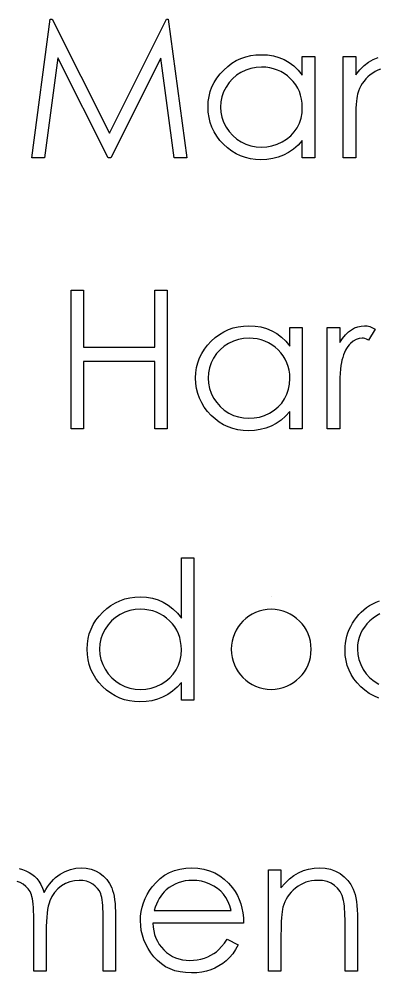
# Model space of a CAD drawing. Header units: millimetres. Extents: x 25 to 318, y 0 to 139.
# Drawn here: x 110.04 to 119.1, y 114.81 to 138.86 of the extents above; entities that cross this region are included whole.
import ezdxf

# ---------------------------------------------------------------- set-up
doc = ezdxf.new("R2010")
doc.units = ezdxf.units.MM

msp = doc.modelspace()

# ---------------------------------------------------------------- linework, layer by layer
at = {"color": 7, "linetype": 'Continuous'}
msp.add_line((116.405, 124.292), (116.405, 124.292), dxfattribs=at)
at = {"color": 7, "linetype": 'Continuous', "flags": 128}
for points in [[(110.369, 135.356), (110.831, 138.856), (110.831, 138.856), (110.876, 138.856), (110.876, 138.856), (112.321, 135.984), (112.321, 135.984), (113.762, 138.856), (113.762, 138.856), (113.808, 138.856), (113.808, 138.856), (114.273, 135.356), (114.273, 135.356), (113.957, 135.356), (113.957, 135.356), (113.622, 137.875), (113.622, 137.875), (112.359, 135.356), (112.359, 135.356), (112.288, 135.356), (112.288, 135.356), (111.019, 137.88), (111.019, 137.88), (110.685, 135.356), (110.685, 135.356), (110.369, 135.356)], [(117.503, 137.914), (117.503, 135.356), (117.503, 135.356), (117.189, 135.356), (117.189, 135.356), (117.189, 135.799), (117.189, 135.799), (117.081, 135.681), (116.966, 135.58), (116.844, 135.496), (116.717, 135.428), (116.583, 135.377), (116.443, 135.341), (116.297, 135.318), (116.145, 135.311), (116.145, 135.311), (116.009, 135.318), (115.879, 135.336), (115.753, 135.366), (115.633, 135.408), (115.518, 135.463), (115.407, 135.529), (115.302, 135.608), (115.202, 135.699), (115.11, 135.799), (115.031, 135.903), (114.964, 136.013), (114.909, 136.129), (114.866, 136.249), (114.836, 136.375), (114.817, 136.506), (114.811, 136.642), (114.811, 136.642), (114.817, 136.775), (114.836, 136.904), (114.867, 137.028), (114.91, 137.147), (114.965, 137.26), (115.033, 137.369), (115.113, 137.474), (115.205, 137.572), (115.306, 137.663), (115.413, 137.741), (115.523, 137.808), (115.64, 137.862), (115.761, 137.905), (115.887, 137.935), (116.018, 137.952), (116.154, 137.959), (116.154, 137.959), (116.311, 137.951), (116.459, 137.928), (116.6, 137.889), (116.734, 137.835), (116.859, 137.764), (116.978, 137.674), (117.087, 137.567), (117.189, 137.441), (117.189, 137.441), (117.189, 137.914), (117.189, 137.914), (117.503, 137.914)], [(118.221, 137.914), (118.535, 137.914), (118.535, 137.914), (118.535, 137.453), (118.535, 137.453), (118.639, 137.576), (118.747, 137.682), (118.86, 137.769), (118.979, 137.838), (119.103, 137.891)], [(119.163, 137.596), (119.095, 137.568), (119.029, 137.535), (118.965, 137.495), (118.904, 137.45), (118.845, 137.399), (118.793, 137.347), (118.745, 137.291), (118.702, 137.232), (118.665, 137.17), (118.633, 137.106), (118.606, 137.038), (118.584, 136.967), (118.584, 136.967), (118.573, 136.916), (118.563, 136.854), (118.554, 136.783), (118.547, 136.702), (118.542, 136.611), (118.538, 136.511), (118.536, 136.401), (118.535, 136.281), (118.535, 136.281), (118.535, 135.356), (118.535, 135.356), (118.221, 135.356), (118.221, 135.356), (118.221, 137.914)], [(116.159, 137.645), (116.021, 137.636), (115.889, 137.612), (115.763, 137.57), (115.642, 137.513), (115.53, 137.441), (115.43, 137.354), (115.341, 137.256), (115.265, 137.143), (115.204, 137.022), (115.16, 136.897), (115.134, 136.77), (115.125, 136.639), (115.125, 136.639), (115.134, 136.508), (115.16, 136.381), (115.204, 136.256), (115.266, 136.134), (115.343, 136.02), (115.432, 135.92), (115.533, 135.833), (115.645, 135.759), (115.767, 135.7), (115.892, 135.659), (116.022, 135.634), (116.156, 135.625), (116.156, 135.625), (116.292, 135.634), (116.424, 135.658), (116.553, 135.7), (116.678, 135.758), (116.793, 135.83), (116.896, 135.914), (116.982, 136.01), (117.056, 136.118), (117.114, 136.235), (117.156, 136.36), (117.181, 136.491), (117.189, 136.629), (117.189, 136.629), (117.184, 136.735), (117.17, 136.837), (117.147, 136.934), (117.115, 137.027), (117.073, 137.115), (117.022, 137.199), (116.961, 137.279), (116.891, 137.354), (116.815, 137.422), (116.734, 137.481), (116.649, 137.531), (116.56, 137.572), (116.466, 137.604), (116.368, 137.626), (116.265, 137.64), (116.159, 137.645)], [(111.356, 132.023), (111.67, 132.023), (111.67, 132.023), (111.67, 130.587), (111.67, 130.587), (113.465, 130.587), (113.465, 130.587), (113.465, 132.023), (113.465, 132.023), (113.779, 132.023), (113.779, 132.023), (113.779, 128.523), (113.779, 128.523), (113.465, 128.523), (113.465, 128.523), (113.465, 130.228), (113.465, 130.228), (111.67, 130.228), (111.67, 130.228), (111.67, 128.523), (111.67, 128.523), (111.356, 128.523), (111.356, 128.523), (111.356, 132.023)], [(117.189, 131.081), (117.189, 128.523), (117.189, 128.523), (116.875, 128.523), (116.875, 128.523), (116.875, 128.965), (116.875, 128.965), (116.767, 128.848), (116.652, 128.747), (116.53, 128.662), (116.403, 128.595), (116.269, 128.544), (116.129, 128.507), (115.983, 128.485), (115.831, 128.478), (115.831, 128.478), (115.695, 128.484), (115.565, 128.503), (115.439, 128.533), (115.319, 128.575), (115.204, 128.629), (115.093, 128.696), (114.988, 128.775), (114.888, 128.866), (114.796, 128.965), (114.716, 129.07), (114.65, 129.18), (114.594, 129.296), (114.552, 129.416), (114.522, 129.542), (114.503, 129.673), (114.497, 129.809), (114.497, 129.809), (114.503, 129.942), (114.522, 130.071), (114.552, 130.194), (114.596, 130.314), (114.651, 130.427), (114.719, 130.536), (114.798, 130.64), (114.891, 130.739), (114.992, 130.83), (115.099, 130.908), (115.209, 130.975), (115.326, 131.029), (115.447, 131.071), (115.573, 131.102), (115.704, 131.119), (115.84, 131.125), (115.84, 131.125), (115.997, 131.118), (116.145, 131.095), (116.286, 131.055), (116.419, 131.001), (116.545, 130.931), (116.663, 130.841), (116.773, 130.734), (116.875, 130.607), (116.875, 130.607), (116.875, 131.081), (116.875, 131.081), (117.189, 131.081)], [(117.818, 131.081), (118.132, 131.081), (118.132, 131.081), (118.132, 130.704), (118.132, 130.704), (118.203, 130.808), (118.277, 130.896), (118.352, 130.968), (118.429, 131.026), (118.508, 131.069), (118.589, 131.101), (118.671, 131.119), (118.756, 131.125), (118.756, 131.125), (118.821, 131.12), (118.888, 131.104), (118.958, 131.076), (119.029, 131.038), (119.029, 131.038), (118.857, 130.766), (118.857, 130.766), (118.811, 130.785), (118.769, 130.8), (118.73, 130.809), (118.696, 130.811), (118.696, 130.811), (118.621, 130.803), (118.547, 130.778), (118.474, 130.736), (118.403, 130.677), (118.369, 130.641), (118.336, 130.6), (118.307, 130.555), (118.279, 130.506), (118.253, 130.451), (118.229, 130.392), (118.207, 130.328), (118.188, 130.26), (118.188, 130.26), (118.174, 130.199), (118.163, 130.124), (118.153, 130.035), (118.146, 129.932), (118.139, 129.816), (118.135, 129.685), (118.132, 129.541), (118.132, 129.382), (118.132, 129.382), (118.132, 128.523), (118.132, 128.523), (117.818, 128.523), (117.818, 128.523), (117.818, 131.081)], [(115.845, 130.811), (115.707, 130.803), (115.575, 130.778), (115.449, 130.737), (115.328, 130.68), (115.216, 130.607), (115.115, 130.521), (115.027, 130.422), (114.951, 130.309), (114.89, 130.189), (114.846, 130.064), (114.82, 129.936), (114.811, 129.805), (114.811, 129.805), (114.82, 129.675), (114.846, 129.547), (114.89, 129.422), (114.952, 129.3), (115.029, 129.187), (115.118, 129.087), (115.218, 129), (115.331, 128.926), (115.453, 128.867), (115.578, 128.826), (115.708, 128.801), (115.842, 128.792), (115.842, 128.792), (115.978, 128.801), (116.11, 128.825), (116.239, 128.866), (116.363, 128.925), (116.479, 128.997), (116.581, 129.081), (116.668, 129.177), (116.742, 129.284), (116.8, 129.401), (116.842, 129.526), (116.867, 129.657), (116.875, 129.796), (116.875, 129.796), (116.87, 129.902), (116.856, 130.004), (116.833, 130.101), (116.801, 130.194), (116.759, 130.282), (116.708, 130.366), (116.647, 130.445), (116.577, 130.52), (116.501, 130.588), (116.42, 130.648), (116.335, 130.698), (116.246, 130.738), (116.152, 130.771), (116.054, 130.793), (115.951, 130.807), (115.845, 130.811)], [(114.452, 125.279), (114.452, 121.69), (114.452, 121.69), (114.138, 121.69), (114.138, 121.69), (114.138, 122.132), (114.138, 122.132), (114.029, 122.014), (113.915, 121.913), (113.793, 121.829), (113.665, 121.762), (113.532, 121.711), (113.392, 121.674), (113.246, 121.652), (113.093, 121.645), (113.093, 121.645), (112.958, 121.651), (112.828, 121.669), (112.702, 121.699), (112.582, 121.741), (112.467, 121.796), (112.356, 121.863), (112.251, 121.941), (112.15, 122.032), (112.059, 122.132), (111.979, 122.236), (111.913, 122.347), (111.857, 122.462), (111.815, 122.583), (111.784, 122.708), (111.766, 122.839), (111.76, 122.975), (111.76, 122.975), (111.766, 123.109), (111.784, 123.238), (111.815, 123.361), (111.859, 123.48), (111.914, 123.594), (111.981, 123.702), (112.061, 123.807), (112.154, 123.906), (112.255, 123.996), (112.361, 124.075), (112.472, 124.141), (112.589, 124.195), (112.71, 124.238), (112.836, 124.268), (112.967, 124.286), (113.103, 124.292), (113.103, 124.292), (113.26, 124.284), (113.408, 124.258), (113.549, 124.216), (113.682, 124.157), (113.808, 124.081), (113.926, 123.989), (114.036, 123.878), (114.138, 123.752), (114.138, 123.752), (114.138, 125.279), (114.138, 125.279), (114.452, 125.279)], [(119.117, 121.739), (118.995, 121.793), (118.878, 121.858), (118.769, 121.935), (118.666, 122.024), (118.572, 122.121), (118.491, 122.225), (118.423, 122.332), (118.367, 122.445), (118.322, 122.563), (118.291, 122.686), (118.273, 122.814), (118.266, 122.947), (118.266, 122.947), (118.269, 123.038), (118.278, 123.127), (118.292, 123.215), (118.313, 123.3), (118.339, 123.384), (118.371, 123.467), (118.409, 123.548), (118.453, 123.627), (118.502, 123.703), (118.555, 123.775), (118.613, 123.843), (118.675, 123.906), (118.741, 123.965), (118.812, 124.019), (118.887, 124.07), (118.967, 124.116), (119.049, 124.158), (119.135, 124.193)], [(113.107, 123.978), (112.97, 123.97), (112.838, 123.945), (112.712, 123.904), (112.591, 123.846), (112.478, 123.774), (112.378, 123.688), (112.29, 123.589), (112.213, 123.476), (112.152, 123.355), (112.109, 123.231), (112.082, 123.103), (112.074, 122.972), (112.074, 122.972), (112.083, 122.842), (112.109, 122.714), (112.153, 122.589), (112.215, 122.467), (112.292, 122.354), (112.38, 122.253), (112.481, 122.166), (112.594, 122.093), (112.715, 122.034), (112.841, 121.992), (112.971, 121.967), (113.105, 121.959), (113.105, 121.959), (113.241, 121.967), (113.373, 121.992), (113.501, 122.033), (113.626, 122.091), (113.742, 122.164), (113.844, 122.248), (113.931, 122.344), (114.005, 122.451), (114.063, 122.568), (114.105, 122.693), (114.13, 122.824), (114.138, 122.963), (114.138, 122.963), (114.133, 123.069), (114.119, 123.17), (114.096, 123.268), (114.064, 123.36), (114.022, 123.449), (113.97, 123.533), (113.91, 123.612), (113.84, 123.687), (113.764, 123.755), (113.683, 123.815), (113.597, 123.864), (113.508, 123.905), (113.414, 123.937), (113.316, 123.96), (113.214, 123.974), (113.107, 123.978)], [(119.148, 123.864), (119.058, 123.813), (118.972, 123.754), (118.892, 123.686), (118.819, 123.611), (118.756, 123.531), (118.702, 123.449), (118.658, 123.362), (118.624, 123.271), (118.6, 123.177), (118.585, 123.078), (118.58, 122.975), (118.58, 122.975), (118.589, 122.842), (118.616, 122.712), (118.661, 122.586), (118.723, 122.464), (118.802, 122.351), (118.894, 122.25), (118.998, 122.164), (119.117, 122.091)], [(110.042, 117.441), (110.13, 117.417), (110.215, 117.385), (110.295, 117.345), (110.367, 117.3), (110.433, 117.248), (110.489, 117.19), (110.541, 117.122), (110.589, 117.042), (110.633, 116.948), (110.674, 116.841), (110.674, 116.841), (110.716, 116.915), (110.761, 116.983), (110.808, 117.048), (110.858, 117.108), (110.911, 117.163), (110.965, 117.213), (111.023, 117.26), (111.083, 117.301), (111.208, 117.37), (111.338, 117.42), (111.472, 117.449), (111.612, 117.459), (111.612, 117.459), (111.74, 117.45), (111.861, 117.426), (111.974, 117.384), (112.079, 117.326), (112.173, 117.253), (112.256, 117.166), (112.324, 117.068), (112.38, 116.955), (112.403, 116.892), (112.422, 116.821), (112.439, 116.743), (112.453, 116.657), (112.464, 116.565), (112.471, 116.465), (112.476, 116.357), (112.478, 116.242), (112.478, 116.242), (112.478, 114.856), (112.478, 114.856), (112.164, 114.856), (112.164, 114.856), (112.164, 116.243), (112.164, 116.243), (112.163, 116.341), (112.16, 116.432), (112.155, 116.514), (112.149, 116.588), (112.141, 116.654), (112.13, 116.712), (112.118, 116.763), (112.104, 116.805), (112.069, 116.878), (112.023, 116.943), (111.967, 117.001), (111.901, 117.051), (111.826, 117.092), (111.743, 117.122), (111.654, 117.139), (111.557, 117.145), (111.557, 117.145), (111.439, 117.136), (111.326, 117.11), (111.217, 117.066), (111.114, 117.004), (111.02, 116.929), (110.94, 116.841), (110.874, 116.742), (110.82, 116.631), (110.799, 116.568), (110.78, 116.495), (110.764, 116.412), (110.751, 116.319), (110.741, 116.217), (110.733, 116.105), (110.729, 115.983), (110.728, 115.851), (110.728, 115.851), (110.728, 114.856), (110.728, 114.856), (110.414, 114.856), (110.414, 114.856), (110.414, 116.157), (110.414, 116.157), (110.413, 116.267), (110.41, 116.369), (110.405, 116.46), (110.399, 116.543), (110.391, 116.617), (110.381, 116.681), (110.369, 116.736), (110.355, 116.782), (110.32, 116.86), (110.275, 116.93), (110.218, 116.992), (110.151, 117.045), (110.075, 117.089), (109.992, 117.12)], [(115.295, 115.664), (115.574, 115.517), (115.574, 115.517), (115.505, 115.4), (115.432, 115.295), (115.353, 115.201), (115.269, 115.12), (115.18, 115.049), (115.086, 114.987), (114.986, 114.934), (114.881, 114.89), (114.769, 114.856), (114.651, 114.831), (114.525, 114.816), (114.393, 114.811), (114.393, 114.811), (114.245, 114.818), (114.106, 114.837), (113.976, 114.868), (113.853, 114.912), (113.74, 114.969), (113.634, 115.039), (113.536, 115.121), (113.447, 115.215), (113.367, 115.318), (113.297, 115.423), (113.239, 115.533), (113.192, 115.646), (113.154, 115.761), (113.127, 115.88), (113.112, 116.003), (113.106, 116.128), (113.106, 116.128), (113.111, 116.246), (113.124, 116.361), (113.147, 116.472), (113.18, 116.581), (113.221, 116.686), (113.271, 116.788), (113.332, 116.887), (113.4, 116.982), (113.4, 116.982), (113.498, 117.094), (113.603, 117.191), (113.716, 117.272), (113.837, 117.34), (113.966, 117.391), (114.103, 117.429), (114.247, 117.451), (114.4, 117.459), (114.4, 117.459), (114.557, 117.451), (114.707, 117.427), (114.848, 117.388), (114.98, 117.333), (115.105, 117.262), (115.221, 117.176), (115.33, 117.073), (115.43, 116.955), (115.43, 116.955), (115.495, 116.864), (115.55, 116.767), (115.598, 116.664), (115.636, 116.556), (115.667, 116.442), (115.69, 116.323), (115.703, 116.198), (115.709, 116.068), (115.709, 116.068), (113.42, 116.068), (113.42, 116.068), (113.426, 115.967), (113.44, 115.87), (113.463, 115.778), (113.494, 115.691), (113.532, 115.609), (113.578, 115.531), (113.633, 115.458), (113.695, 115.39), (113.764, 115.328), (113.836, 115.274), (113.912, 115.229), (113.993, 115.191), (114.077, 115.163), (114.165, 115.142), (114.257, 115.13), (114.353, 115.125), (114.353, 115.125), (114.447, 115.129), (114.539, 115.14), (114.63, 115.159), (114.72, 115.185), (114.806, 115.217), (114.885, 115.255), (114.958, 115.297), (115.024, 115.344), (115.087, 115.401), (115.154, 115.474), (115.223, 115.561), (115.295, 115.664)], [(116.337, 117.414), (116.651, 117.414), (116.651, 117.414), (116.651, 116.953), (116.651, 116.953), (116.754, 117.076), (116.862, 117.182), (116.975, 117.269), (117.095, 117.338), (117.219, 117.391), (117.348, 117.429), (117.484, 117.451), (117.624, 117.459), (117.624, 117.459), (117.766, 117.45), (117.899, 117.423), (118.024, 117.377), (118.14, 117.314), (118.245, 117.236), (118.336, 117.145), (118.412, 117.041), (118.473, 116.925), (118.498, 116.859), (118.52, 116.785), (118.538, 116.703), (118.554, 116.612), (118.565, 116.512), (118.573, 116.404), (118.579, 116.287), (118.58, 116.162), (118.58, 116.162), (118.58, 114.856), (118.58, 114.856), (118.266, 114.856), (118.266, 114.856), (118.266, 116.059), (118.266, 116.059), (118.266, 116.164), (118.264, 116.259), (118.261, 116.345), (118.257, 116.423), (118.252, 116.491), (118.245, 116.55), (118.237, 116.601), (118.229, 116.641), (118.229, 116.641), (118.193, 116.759), (118.144, 116.861), (118.08, 116.948), (118.004, 117.018), (117.914, 117.074), (117.812, 117.113), (117.697, 117.137), (117.569, 117.145), (117.569, 117.145), (117.494, 117.142), (117.42, 117.133), (117.348, 117.117), (117.278, 117.096), (117.21, 117.068), (117.144, 117.035), (117.081, 116.995), (117.019, 116.95), (116.961, 116.899), (116.908, 116.847), (116.86, 116.791), (116.818, 116.732), (116.781, 116.67), (116.748, 116.606), (116.721, 116.538), (116.699, 116.467), (116.699, 116.467), (116.688, 116.416), (116.678, 116.354), (116.67, 116.283), (116.663, 116.202), (116.658, 116.111), (116.654, 116.011), (116.652, 115.901), (116.651, 115.781), (116.651, 115.781), (116.651, 114.856), (116.651, 114.856), (116.337, 114.856), (116.337, 114.856), (116.337, 117.414)], [(115.394, 116.382), (115.357, 116.506), (115.312, 116.617), (115.259, 116.714), (115.199, 116.798), (115.13, 116.873), (115.05, 116.939), (114.96, 116.998), (114.86, 117.049), (114.754, 117.091), (114.644, 117.121), (114.531, 117.139), (114.416, 117.145), (114.416, 117.145), (114.322, 117.141), (114.231, 117.13), (114.144, 117.111), (114.06, 117.085), (113.979, 117.051), (113.902, 117.01), (113.828, 116.961), (113.757, 116.905), (113.757, 116.905), (113.708, 116.859), (113.663, 116.807), (113.62, 116.75), (113.581, 116.688), (113.544, 116.619), (113.511, 116.545), (113.48, 116.467), (113.453, 116.382), (113.453, 116.382), (115.394, 116.382)]]:
    msp.add_lwpolyline(points, dxfattribs=at)
at = {"color": 7, "linetype": 'Continuous'}
msp.add_arc((116.404, 122.969), 1.009, 90.0002, 89.9998, dxfattribs=at)

doc.saveas('drawing.dxf')
